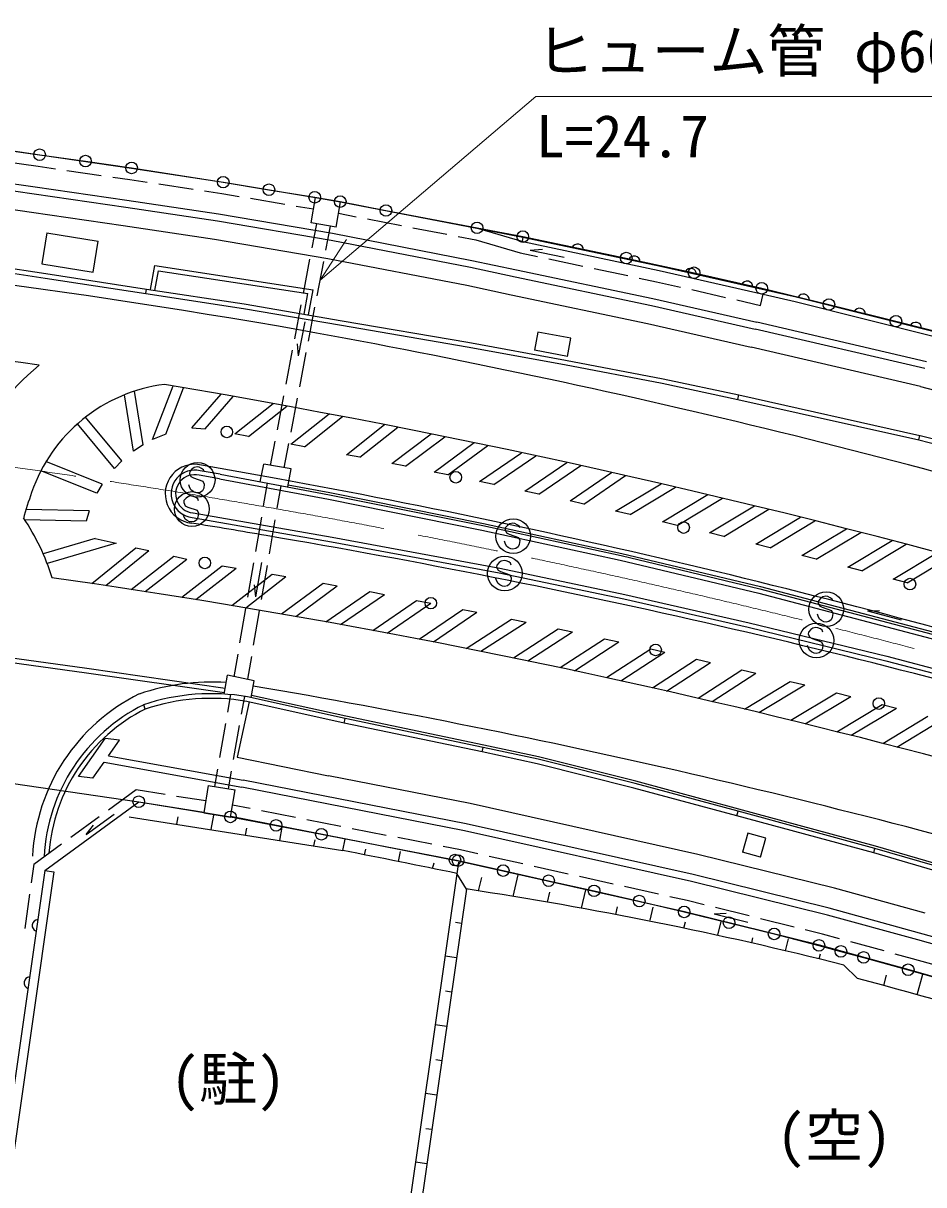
# Model space of a CAD drawing. Units: millimetres, scale not verified. Extents: x 40000 to 680000, y 20000 to 380000.
# Drawn here: x 372851 to 411760, y 287981 to 338163 of the extents above; entities that cross this region are included whole.
import ezdxf
from ezdxf.enums import TextEntityAlignment as Align

# ---------------------------------------------------------------- set-up
doc = ezdxf.new("R2010")
doc.units = ezdxf.units.MM
doc.header["$LTSCALE"] = 1000
doc.linetypes.add('CHAIN', pattern=[18.5, 12, -1.5, 3.5, -1.5])
for name, color, linetype, lineweight in [('M-BGD', 7, 'Continuous', 25), ('M-BMK', 2, 'CHAIN', 13), ('M-BMK-ROW', 30, 'Continuous', 25), ('M-STR-HTXT', 7, 'Continuous', 13), ('M-STR-STRC', 7, 'Continuous', 25), ('M-STR-STRD', 7, 'Continuous', 25)]:
    doc.layers.add(name, color=color, linetype=linetype, lineweight=lineweight)
doc.styles.add('ＭＳ ゴシック', font='')
doc.styles.get('ＭＳ ゴシック').set_extended_font_data('MS Gothic')

msp = doc.modelspace()

# ---------------------------------------------------------------- linework, layer by layer
at = {"layer": 'M-BGD'}
for p, q in [((369979, 333000), (373574, 332476)), ((371954, 332207), (373502, 331981)), ((373574, 332476), (377534, 331903)), ((373502, 331981), (374245, 331874)), ((374740, 331802), (376224, 331587)), ((377534, 331903), (381506, 331303)), ((369750, 331315), (373330, 330794)), ((369790, 331612), (373373, 331090)), ((376719, 331516), (377461, 331408)), ((377461, 331408), (378208, 331295)), ((378703, 331221), (380186, 330997)), ((381506, 331303), (385473, 330631)), ((373330, 330794), (377286, 330221)), ((373373, 331090), (377330, 330518)), ((380680, 330922), (381427, 330809)), ((381427, 330809), (382176, 330683)), ((369642, 330522), (373215, 330002)), ((377286, 330221), (381238, 329625)), ((377330, 330518), (381285, 329921)), ((382669, 330599), (384147, 330349)), ((384640, 330265), (385389, 330139)), ((385287, 329541), (385472, 330630)), ((385472, 330630), (386557, 330445)), ((386371, 329356), (386557, 330445)), ((386557, 330445), (392525, 329288)), ((373215, 330002), (377169, 329430)), ((381285, 329921), (386207, 329087)), ((386473, 329952), (387231, 329805)), ((387722, 329710), (389195, 329424)), ((377169, 329430), (381111, 328835)), ((381238, 329625), (386154, 328792)), ((386371, 329356), (385287, 329541)), ((385334, 328455), (385533, 329499)), ((385925, 328354), (386125, 329398)), ((389685, 329329), (391158, 329044)), ((392525, 329288), (394444, 328726)), ((392525, 329288), (394443, 328921)), ((373865, 329104), (373649, 327772)), ((373865, 329104), (376089, 328744)), ((375873, 327412), (376089, 328744)), ((381111, 328835), (386011, 328005)), ((386154, 328792), (392176, 327624)), ((386207, 329087), (392236, 327918)), ((391649, 328948), (392407, 328801)), ((392407, 328801), (394322, 328241)), ((394443, 328921), (394404, 328738)), ((394443, 328921), (400382, 327668)), ((394443, 328921), (400382, 327668)), ((394444, 328726), (400321, 327486)), ((394322, 328241), (395066, 328084)), ((394760, 328362), (395280, 328405)), ((394760, 328362), (396227, 328052)), ((370176, 327695), (373800, 327149)), ((370205, 327893), (373830, 327347)), ((373649, 327772), (375873, 327412)), ((378347, 326652), (378536, 327690)), ((378536, 327690), (385381, 326651)), ((384959, 326491), (385240, 327964)), ((385550, 326389), (385832, 327863)), ((386011, 328005), (392017, 326840)), ((392236, 327918), (394167, 327507)), ((395556, 327980), (397023, 327671)), ((373830, 327347), (378179, 326678)), ((378544, 326616), (378698, 327463)), ((378698, 327463), (385147, 326484)), ((392176, 327624), (394105, 327213)), ((394105, 327213), (399989, 325972)), ((394167, 327507), (400054, 326265)), ((397513, 327567), (398980, 327258)), ((400321, 327486), (404823, 326460)), ((400382, 327668), (406244, 326342)), ((400382, 327668), (406244, 326342)), ((373800, 327149), (378149, 326480)), ((392017, 326840), (393939, 326431)), ((399470, 327155), (400214, 326997)), ((400214, 326997), (401244, 326763)), ((378149, 326480), (378179, 326678)), ((378149, 326480), (382368, 325840)), ((378179, 326678), (382400, 326038)), ((384985, 325595), (385147, 326484)), ((385182, 325559), (385381, 326651)), ((393939, 326431), (399818, 325190)), ((400054, 326265), (404545, 325241)), ((401732, 326652), (403194, 326318)), ((403682, 326207), (404712, 325972)), ((404712, 325972), (404823, 326460)), ((404822, 326458), (406197, 326147)), ((406244, 326342), (412212, 324841)), ((382368, 325840), (386603, 325112)), ((382400, 326038), (386637, 325309)), ((384584, 324526), (384865, 326000)), ((385175, 324425), (385456, 325898)), ((399989, 325972), (404478, 324949)), ((406197, 326147), (412163, 324647)), ((384749, 323791), (385030, 325264)), ((386637, 325309), (392066, 324380)), ((399818, 325190), (404298, 324169)), ((411878, 323533), (404545, 325241)), ((386603, 325112), (392031, 324183)), ((395092, 324818), (394946, 324031)), ((396508, 324556), (395092, 324818)), ((411810, 323240), (404478, 324949)), ((384749, 323791), (384695, 324310)), ((392031, 324183), (396241, 323412)), ((392066, 324380), (396277, 323609)), ((396362, 323769), (396508, 324556)), ((384209, 322562), (384490, 324035)), ((384800, 322460), (385081, 323934)), ((396362, 323769), (394946, 324031)), ((411613, 322465), (404298, 324169)), ((396241, 323412), (400460, 322606)), ((396277, 323609), (400500, 322802)), ((400500, 322802), (403768, 322107)), ((400460, 322606), (403726, 321912)), ((411613, 322465), (419534, 320382)), ((383833, 320597), (384115, 322071)), ((384425, 320496), (384706, 321969)), ((403726, 321912), (403768, 322107)), ((403726, 321912), (411549, 320158)), ((403770, 322107), (411593, 320353)), ((411549, 320158), (411593, 320353)), ((411598, 320352), (415754, 319313)), ((383540, 319062), (383740, 320106)), ((384132, 318960), (384331, 320005)), ((411549, 320158), (415705, 319119)), ((383095, 318352), (383240, 319114)), ((384432, 318908), (383240, 319114)), ((384284, 318129), (384432, 318908)), ((383238, 317312), (383407, 318293)), ((383828, 317206), (383997, 318182)), ((384302, 318227), (386099, 317889)), ((386099, 317889), (392734, 316556)), ((382897, 315342), (383153, 316820)), ((383488, 315235), (383743, 316713)), ((392734, 316556), (398712, 315259)), ((398712, 315259), (404705, 313827)), ((382556, 313371), (382812, 314849)), ((382902, 313387), (383157, 314865)), ((383147, 313264), (383402, 314742)), ((382902, 313387), (382839, 313906)), ((404705, 313827), (412425, 311792)), ((382216, 311400), (382471, 312878)), ((382806, 311293), (383062, 312772)), ((409330, 312774), (409851, 312791)), ((409330, 312774), (410780, 312391)), ((368827, 311227), (375606, 310300)), ((368802, 311028), (375578, 310102)), ((381961, 309926), (382131, 310907)), ((382552, 309824), (382721, 310801)), ((375606, 310300), (381581, 309440)), ((375578, 310102), (381545, 309243)), ((381533, 309180), (381683, 309995)), ((382831, 309756), (381683, 309995)), ((382697, 309027), (382831, 309756)), ((381692, 308403), (381825, 309157)), ((386786, 308223), (382715, 309125)), ((378118, 308531), (378055, 308721)), ((382610, 308841), (382098, 306451)), ((382286, 308318), (382421, 309081)), ((386722, 307930), (382505, 308864)), ((386765, 308125), (382544, 309061)), ((386724, 307930), (386765, 308125)), ((392726, 306876), (386765, 308125)), ((392746, 306974), (386786, 308223)), ((381345, 306434), (381605, 307911)), ((381939, 306348), (382199, 307826)), ((392685, 306680), (386724, 307930)), ((375240, 305621), (376391, 307267)), ((377009, 307190), (376391, 307267)), ((376536, 306514), (377009, 307190)), ((392684, 306680), (392726, 306876)), ((395052, 306171), (392684, 306680)), ((395098, 306366), (392726, 306876)), ((395120, 306464), (392746, 306974)), ((375857, 305544), (376347, 306243)), ((376347, 306243), (382303, 305159)), ((376536, 306514), (382359, 305454)), ((382098, 306451), (386040, 305641)), ((399240, 305120), (395052, 306171)), ((399291, 305314), (395098, 306366)), ((399316, 305411), (395120, 306464)), ((375857, 305544), (375240, 305621)), ((381125, 305188), (381258, 305942)), ((381717, 305093), (381852, 305856)), ((392168, 304451), (386040, 305641)), ((380840, 305234), (380650, 304049)), ((380840, 305234), (382001, 305047)), ((391922, 303276), (382303, 305159)), ((391983, 303570), (382359, 305454)), ((403689, 303925), (399240, 305120)), ((403741, 304119), (399291, 305314)), ((403767, 304215), (399316, 305411)), ((376528, 304180), (377724, 305053)), ((377724, 305053), (378983, 304854)), ((379477, 304776), (380735, 304577)), ((381811, 303862), (382001, 305047)), ((373778, 301553), (377851, 304526)), ((377851, 304526), (380655, 304083)), ((382651, 304234), (381895, 304383)), ((384613, 303848), (383141, 304138)), ((402001, 302255), (392168, 304451)), ((403688, 303926), (403741, 304119)), ((409651, 302508), (403741, 304119)), ((409679, 302604), (403767, 304215)), ((374913, 303001), (376125, 303885)), ((375572, 303107), (376784, 303992)), ((377428, 303884), (386653, 302420)), ((379485, 303558), (379546, 303882)), ((380650, 304049), (381811, 303862)), ((380967, 303323), (381086, 303952)), ((391644, 301955), (381815, 303889)), ((386576, 303462), (385104, 303752)), ((409599, 302315), (403688, 303926)), ((375572, 303107), (375887, 303523)), ((382449, 303087), (382505, 303382)), ((383931, 302852), (384040, 303425)), ((388538, 303076), (387066, 303365)), ((401726, 301086), (391922, 303276)), ((401795, 301379), (391983, 303570)), ((404158, 303171), (403932, 302352)), ((404932, 302958), (404158, 303171)), ((373313, 301833), (374509, 302706)), ((385413, 302617), (385463, 302881)), ((386653, 302420), (386755, 302910)), ((390500, 302690), (389029, 302979)), ((404706, 302139), (404932, 302958)), ((414385, 301233), (409679, 302604)), ((387597, 302237), (387660, 302474)), ((389068, 301945), (389157, 302373)), ((391747, 302444), (390991, 302593)), ((392492, 302278), (391747, 302444)), ((394443, 301842), (392980, 302169)), ((407900, 300796), (402001, 302255)), ((404706, 302139), (403932, 302352)), ((409596, 302316), (409651, 302508)), ((414298, 300945), (409596, 302316)), ((414356, 301137), (409651, 302508)), ((373313, 301833), (373198, 301028)), ((391657, 301924), (387895, 275633)), ((390538, 301646), (390600, 301884)), ((401417, 299772), (391644, 301955)), ((396395, 301406), (394931, 301733)), ((373778, 301553), (370528, 278832)), ((373778, 301553), (370528, 278832)), ((374174, 301497), (370923, 278771)), ((373778, 301553), (374174, 301497)), ((391996, 300759), (391586, 301429)), ((392528, 300678), (392666, 301261)), ((394013, 300441), (394235, 301376)), ((398347, 300970), (396883, 301297)), ((407673, 299925), (401795, 301379)), ((391996, 300759), (388385, 275528)), ((395496, 300191), (395598, 300623)), ((396975, 299929), (397164, 300725)), ((400299, 300534), (398835, 300861)), ((407597, 299635), (401726, 301086)), ((411821, 299721), (407900, 300796)), ((373127, 300533), (372915, 299048)), ((401532, 300259), (400787, 300425)), ((402273, 300076), (401532, 300259)), ((398451, 299653), (398530, 299985)), ((399935, 299410), (400070, 299981)), ((407256, 298329), (401417, 299772)), ((402708, 299686), (403229, 299712)), ((402708, 299686), (404164, 299326)), ((404214, 299596), (402758, 299956)), ((411498, 298565), (407597, 299635)), ((411579, 298854), (407673, 299925)), ((391783, 299275), (391527, 299311)), ((401395, 299065), (401462, 299347)), ((402867, 298772), (403002, 299343)), ((406156, 299116), (404700, 299476)), ((404327, 298427), (404381, 298656)), ((405786, 298081), (405912, 298612)), ((407383, 298813), (406641, 298996)), ((408120, 298610), (407383, 298813)), ((417340, 297218), (411579, 298854)), ((411135, 297265), (407256, 298329)), ((410049, 298081), (408603, 298478)), ((417256, 296930), (411498, 298565)), ((391571, 297790), (391076, 297861)), ((407246, 297736), (407300, 297965)), ((411269, 297746), (410531, 297949)), ((412940, 297272), (411269, 297746)), ((408897, 296899), (408304, 297473)), ((416875, 295635), (411135, 297265)), ((411481, 296189), (411719, 297086)), ((410035, 296586), (410154, 297035)), ((391358, 296305), (391102, 296341)), ((391146, 294820), (390651, 294891)), ((390933, 293335), (390677, 293372)), ((390721, 291850), (390226, 291921)), ((390508, 290365), (390252, 290402)), ((390296, 288880), (389801, 288951))]:
    msp.add_line(p, q, dxfattribs=at)
for centre in [(381647, 320505), (391540, 318545), (401384, 316374), (380697, 314844), (411162, 313931), (390462, 313108), (400173, 311085), (409819, 308771)]:
    msp.add_circle(centre, 250, dxfattribs=at)
for centre, radius, start, end in [((396799, 328366), 256, 0.7656, 155.4048), ((399245, 327850), 256, 0.7656, 155.4048), ((401686, 327315), 256, 359.9305, 154.5698), ((404124, 326763), 256, 359.9305, 154.5698), ((406560, 326204), 256, 358.5646, 153.2038), ((408984, 325594), 256, 358.5646, 153.2038), ((411409, 324985), 256, 358.5646, 153.2038), ((380969, 300040), 9157, 80.0981, 108.5608), ((381544, 301741), 7804, 116.5604, 176.9726), ((380969, 300040), 8957, 80.1269, 108.5608), ((381544, 301741), 7604, 116.5604, 175.7346), ((324895, -17676), 326000, 78.19538, 79.0798), ((366026, 129804), 172917, 75.84785, 81.36248), ((373495, 299181), 256, 94.5403, 249.1796), ((373141, 296706), 256, 94.5403, 249.1796), ((-2780089, -11316511), 12043294, 74.55883, 74.64532)]:
    msp.add_arc(centre, radius, start, end, dxfattribs=at)
at = {"layer": 'M-BMK'}
msp.add_arc((324895, -17677), 340000, 54.28853, 91.50122, dxfattribs=at)
at = {"layer": 'M-BMK-ROW'}
for p, q in [((371573, 332762), (373559, 332483)), ((373559, 332483), (375541, 332207)), ((375541, 332207), (377534, 331912)), ((377534, 331912), (381492, 331297)), ((381492, 331297), (383468, 330972)), ((383468, 330972), (385445, 330643)), ((385445, 330643), (386547, 330454)), ((386547, 330454), (388524, 330072)), ((388524, 330072), (392458, 329323)), ((392458, 329323), (394434, 328942)), ((394434, 328942), (398908, 328016)), ((398908, 328016), (401835, 327382)), ((401835, 327382), (404758, 326710)), ((404758, 326710), (407663, 326012)), ((407663, 326012), (410560, 325289)), ((410560, 325289), (413477, 324554)), ((364317, 306496), (377841, 304529)), ((377841, 304529), (381802, 303874)), ((381802, 303874), (383775, 303507)), ((383775, 303507), (385734, 303122)), ((385734, 303122), (391639, 301986)), ((391639, 301986), (393590, 301554)), ((393590, 301554), (395553, 301116)), ((395553, 301116), (397512, 300678)), ((397512, 300678), (399467, 300239)), ((399467, 300239), (401408, 299767)), ((401408, 299767), (403348, 299303)), ((403348, 299303), (405293, 298817)), ((405293, 298817), (407231, 298322)), ((407231, 298322), (408180, 298063)), ((408180, 298063), (409161, 297806)), ((409161, 297806), (411088, 297271)), ((411088, 297271), (414939, 296180))]:
    msp.add_line(p, q, dxfattribs=at)
for centre in [(373559, 332483), (375541, 332207), (377534, 331912), (381492, 331297), (383468, 330972), (385445, 330643), (386547, 330454), (388524, 330072), (392458, 329323), (394434, 328942), (398908, 328016), (401835, 327382), (404758, 326710), (407663, 326012), (410560, 325289), (377841, 304529), (381802, 303874), (383775, 303507), (385734, 303122), (391506, 302009), (391639, 301986), (393590, 301554), (395553, 301116), (397512, 300678), (399467, 300239), (401408, 299767), (403348, 299303), (405293, 298817), (407231, 298322), (408180, 298063), (409161, 297806), (411088, 297271)]:
    msp.add_circle(centre, 250, dxfattribs=at)
at = {"layer": 'M-STR-HTXT'}
msp.add_line((385680, 327069), (386814, 328822), dxfattribs=at)
msp.add_lwpolyline([(385680, 327069), (395000, 335000), (415000, 335000)], dxfattribs=at)
at = {"layer": 'M-STR-STRC'}
for p, q in [((378028, 319950), (377653, 322263)), ((378439, 320173), (379330, 322492)), ((379013, 320413), (379782, 322415)), ((377616, 319677), (377222, 322106)), ((380137, 320678), (381406, 322133)), ((380706, 320646), (381924, 322042)), ((381990, 320418), (383655, 321731)), ((382582, 320311), (384245, 321623)), ((384409, 319977), (386066, 321283)), ((384997, 319867), (386652, 321172)), ((376790, 318932), (375197, 320858)), ((377107, 319255), (375544, 321144)), ((380137, 320678), (380706, 320646)), ((386812, 319522), (388460, 320822)), ((387395, 319409), (389041, 320708)), ((379013, 320413), (378439, 320173)), ((382582, 320311), (381990, 320418)), ((388771, 319139), (390482, 320420)), ((389364, 319021), (391073, 320300)), ((378028, 319950), (377616, 319677)), ((384997, 319867), (384409, 319977)), ((390607, 318770), (392330, 320042)), ((391200, 318649), (392921, 319918)), ((376266, 318251), (373834, 319222)), ((377107, 319255), (376790, 318932)), ((387395, 319409), (386812, 319522)), ((392570, 318365), (394386, 319609)), ((393179, 318237), (394993, 319479)), ((394529, 317949), (396337, 319187)), ((376035, 317859), (373612, 318826)), ((380044, 318797), (380032, 318712)), ((380032, 318712), (380096, 318575)), ((380140, 318901), (380044, 318797)), ((380238, 318971), (380140, 318901)), ((380363, 318996), (380238, 318971)), ((380450, 318984), (380363, 318996)), ((380558, 318930), (380450, 318984)), ((383776, 318488), (380551, 319075)), ((380640, 318874), (380558, 318930)), ((380666, 318790), (380640, 318874)), ((389364, 319021), (388771, 319139)), ((391200, 318649), (390607, 318770)), ((395134, 317818), (396939, 319055)), ((396475, 317525), (398275, 318757)), ((376266, 318251), (376035, 317859)), ((380034, 318131), (380005, 318213)), ((380096, 318575), (380210, 318520)), ((380210, 318520), (380609, 318379)), ((380609, 318379), (380669, 318250)), ((380669, 318250), (380647, 318079)), ((393179, 318237), (392570, 318365)), ((397077, 317391), (398874, 318622)), ((398440, 317085), (400410, 318270)), ((379991, 317713), (379892, 317643)), ((380115, 317738), (379991, 317713)), ((380098, 317997), (380034, 318131)), ((380175, 317942), (380098, 317997)), ((380202, 317726), (380115, 317738)), ((380285, 317886), (380175, 317942)), ((380310, 317672), (380202, 317726)), ((380375, 317874), (380285, 317886)), ((380393, 317616), (380310, 317672)), ((380501, 317895), (380375, 317874)), ((380594, 317967), (380501, 317895)), ((380647, 318079), (380594, 317967)), ((395134, 317818), (394529, 317949)), ((399073, 316941), (401040, 318124)), ((400475, 316617), (402434, 317796)), ((375698, 317094), (372975, 317160)), ((379796, 317539), (379784, 317454)), ((379784, 317454), (379849, 317317)), ((379892, 317643), (379796, 317539)), ((379849, 317317), (379962, 317262)), ((379962, 317262), (380361, 317121)), ((380419, 317532), (380393, 317616)), ((397077, 317391), (396475, 317525)), ((401104, 316470), (403060, 317647)), ((402496, 316141), (404445, 317313)), ((403120, 315991), (405066, 317162)), ((375563, 316647), (372916, 316711)), ((375698, 317094), (375563, 316647)), ((379787, 316873), (379757, 316955)), ((379850, 316740), (379787, 316873)), ((379927, 316685), (379850, 316740)), ((380037, 316628), (379927, 316685)), ((380346, 316710), (380253, 316637)), ((380400, 316821), (380346, 316710)), ((380361, 317121), (380422, 316992)), ((380422, 316992), (380400, 316821)), ((399073, 316941), (398440, 317085)), ((404503, 315656), (406441, 316822)), ((405122, 315504), (407057, 316668)), ((380127, 316616), (380037, 316628)), ((380253, 316637), (380127, 316616)), ((393679, 316365), (393667, 316280)), ((393667, 316280), (393731, 316143)), ((393775, 316469), (393679, 316365)), ((393874, 316539), (393775, 316469)), ((393998, 316564), (393874, 316539)), ((394085, 316552), (393998, 316564)), ((394193, 316498), (394085, 316552)), ((394276, 316442), (394193, 316498)), ((394301, 316358), (394276, 316442)), ((401104, 316470), (400475, 316617)), ((406495, 315162), (408423, 316322)), ((407110, 315007), (409035, 316165)), ((375964, 315902), (373716, 315234)), ((376860, 315698), (373888, 314816)), ((375964, 315902), (376860, 315698)), ((393670, 315699), (393640, 315781)), ((393733, 315566), (393670, 315699)), ((393731, 316143), (393845, 316088)), ((393845, 316088), (394244, 315947)), ((394282, 315647), (394229, 315535)), ((394244, 315947), (394304, 315818)), ((394304, 315818), (394282, 315647)), ((403120, 315991), (402496, 316141)), ((405122, 315504), (404503, 315656)), ((408473, 314660), (410391, 315814)), ((409085, 314503), (410999, 315654)), ((375814, 313957), (377719, 315503)), ((376417, 313867), (378277, 315377)), ((377719, 315503), (378277, 315377)), ((393810, 315510), (393733, 315566)), ((393920, 315454), (393810, 315510)), ((394010, 315442), (393920, 315454)), ((394136, 315463), (394010, 315442)), ((394229, 315535), (394136, 315463)), ((407110, 315007), (406495, 315162)), ((410438, 314150), (412346, 315298)), ((377508, 313702), (379351, 315133)), ((378121, 313608), (379918, 315004)), ((379351, 315133), (379918, 315004)), ((379708, 313372), (381441, 314719)), ((381441, 314719), (382047, 314620)), ((393312, 314755), (393300, 314669)), ((393300, 314669), (393364, 314533)), ((393408, 314859), (393312, 314755)), ((393506, 314929), (393408, 314859)), ((393631, 314954), (393506, 314929)), ((393718, 314942), (393631, 314954)), ((393826, 314887), (393718, 314942)), ((393909, 314832), (393826, 314887)), ((393934, 314748), (393909, 314832)), ((409085, 314503), (408473, 314660)), ((411045, 313990), (412950, 315136)), ((380311, 313271), (382047, 314620)), ((381861, 313006), (383600, 314357)), ((382464, 312905), (384200, 314253)), ((383600, 314357), (384200, 314253)), ((393302, 314088), (393273, 314171)), ((393364, 314533), (393478, 314478)), ((393478, 314478), (393877, 314337)), ((393877, 314337), (393937, 314208)), ((393937, 314208), (393915, 314037)), ((411045, 313990), (410438, 314150)), ((384014, 312640), (385808, 313971)), ((384625, 312533), (386416, 313862)), ((385808, 313971), (386416, 313862)), ((393366, 313955), (393302, 314088)), ((393443, 313900), (393366, 313955)), ((393553, 313844), (393443, 313900)), ((393643, 313831), (393553, 313844)), ((393769, 313853), (393643, 313831)), ((393862, 313925), (393769, 313853)), ((393915, 314037), (393862, 313925)), ((385932, 312301), (387830, 313605)), ((386561, 312187), (388456, 313489)), ((387830, 313605), (388456, 313489)), ((387955, 311931), (389842, 313227)), ((389842, 313227), (390463, 313108)), ((407205, 313210), (407193, 313125)), ((407301, 313314), (407205, 313210)), ((407400, 313384), (407301, 313314)), ((407524, 313409), (407400, 313384)), ((407611, 313397), (407524, 313409)), ((407719, 313343), (407611, 313397)), ((407802, 313287), (407719, 313343)), ((407827, 313204), (407802, 313287)), ((388580, 311815), (390463, 313108)), ((389963, 311551), (391839, 312840)), ((390583, 311431), (392456, 312718)), ((391839, 312840), (392456, 312718)), ((407193, 313125), (407258, 312988)), ((407258, 312988), (407371, 312933)), ((407371, 312933), (407770, 312793)), ((407770, 312793), (407830, 312663)), ((407830, 312663), (407808, 312493)), ((391994, 311154), (393945, 312417)), ((392627, 311027), (394574, 312288)), ((393945, 312417), (394574, 312288)), ((407196, 312544), (407166, 312626)), ((407259, 312411), (407196, 312544)), ((407336, 312356), (407259, 312411)), ((407446, 312300), (407336, 312356)), ((407536, 312287), (407446, 312300)), ((407662, 312309), (407536, 312287)), ((407755, 312381), (407662, 312309)), ((407808, 312493), (407755, 312381)), ((394027, 310743), (395966, 311999)), ((394655, 310613), (396590, 311867)), ((395966, 311999), (396590, 311867)), ((406779, 311860), (406767, 311775)), ((406767, 311775), (406831, 311639)), ((406875, 311965), (406779, 311860)), ((406831, 311639), (406945, 311584)), ((406973, 312034), (406875, 311965)), ((407098, 312060), (406973, 312034)), ((407185, 312047), (407098, 312060)), ((407293, 311993), (407185, 312047)), ((407375, 311937), (407293, 311993)), ((407401, 311854), (407375, 311937)), ((396045, 310322), (397972, 311570)), ((396668, 310189), (398591, 311435)), ((397972, 311570), (398591, 311435)), ((398047, 309891), (399962, 311132)), ((399962, 311132), (400577, 310994)), ((406769, 311194), (406740, 311277)), ((406833, 311061), (406769, 311194)), ((406945, 311584), (407344, 311443)), ((407382, 311143), (407329, 311031)), ((407344, 311443), (407404, 311313)), ((407404, 311313), (407382, 311143)), ((398665, 309755), (400577, 310994)), ((400034, 309451), (401938, 310684)), ((401938, 310684), (402549, 310543)), ((406910, 311006), (406833, 311061)), ((407020, 310950), (406910, 311006)), ((407110, 310937), (407020, 310950)), ((407236, 310959), (407110, 310937)), ((407329, 311031), (407236, 310959)), ((400648, 309312), (402549, 310543)), ((402007, 309001), (403900, 310226)), ((403900, 310226), (404506, 310083)), ((402616, 308859), (404506, 310083)), ((404010, 308531), (405994, 309724)), ((405994, 309724), (406615, 309573)), ((404635, 308382), (406615, 309573)), ((406018, 308047), (407989, 309233)), ((407989, 309233), (408605, 309078)), ((406638, 307894), (408605, 309078)), ((408010, 307553), (409969, 308732)), ((409969, 308732), (410580, 308574)), ((408625, 307398), (410580, 308574)), ((409987, 307050), (411934, 308222)), ((410597, 306892), (412541, 308062))]:
    msp.add_line(p, q, dxfattribs=at)
for centre in [(380387, 318432), (380140, 317175), (394022, 316001), (393655, 314390), (407549, 312846), (407122, 311496)]:
    msp.add_circle(centre, 750, dxfattribs=at)
for centre, radius, start, end in [((324857, -17637), 347750, 80.05754, 91.01115), ((324030, -27614), 354476, 81.97057, 90.29268), ((323055, -16045), 346500, 72.95603, 79.71875), ((379829, 315610), 10000, 128.9454, 158.6264), ((379830, 315610), 7000, 97.1694, 161.0084), ((318415, -36424), 364048, 66.63778, 80.42723), ((380262, 317832), 1276, 76.9056, 263.8388), ((323055, -16045), 340000, 72.94913, 79.71227), ((393068, 311054), 21000, 161.0084, 164.2397), ((364555, 311226), 10000, 17.3342, 33.7917), ((359373, 182324), 135834, 79.83541, 81.21245), ((326675, -19218), 340000, 73.68683, 80.40531), ((327445, -13359), 330870, 71.50428, 81.89747), ((380969, 300040), 9657, 86.1124, 108.7678), ((381544, 301741), 8304, 116.3187, 176.9726), ((326675, -19218), 333500, 73.69404, 80.31339)]:
    msp.add_arc(centre, radius, start, end, dxfattribs=at)
at = {"layer": 'M-STR-STRD'}
for p, q in [((381364, 318677), (380494, 318832)), ((381364, 318677), (386080, 317791)), ((381327, 318481), (380449, 318637)), ((381327, 318481), (386042, 317595)), ((386080, 317791), (392713, 316458)), ((386042, 317595), (392672, 316263)), ((380152, 316812), (386169, 315764)), ((380186, 317009), (386205, 315961)), ((392672, 316263), (398645, 314966)), ((392713, 316458), (398690, 315161)), ((386169, 315764), (393408, 314424)), ((386205, 315961), (393447, 314621)), ((398690, 315161), (404681, 313730)), ((398645, 314966), (404632, 313536)), ((393408, 314424), (398804, 313290)), ((393447, 314621), (398847, 313486)), ((404681, 313730), (412399, 311695)), ((398804, 313290), (404174, 312065)), ((398847, 313486), (404220, 312260)), ((404632, 313536), (412346, 311503)), ((404220, 312260), (410164, 310817)), ((404174, 312065), (410115, 310623)), ((410164, 310817), (415106, 309510)), ((410115, 310623), (415054, 309317))]:
    msp.add_line(p, q, dxfattribs=at)
for radius in [1026, 826]:
    msp.add_arc((380262, 317832), radius, 76.9056, 263.8388, dxfattribs=at)

# ---------------------------------------------------------------- texts
at = {"layer": 'M-BGD', "style": 'ＭＳ ゴシック'}
for s, p in [('(駐)', (379206, 291087)), ('(空)', (405393, 288637))]:
    msp.add_text(s, height=1833, dxfattribs=at).set_placement(p, align=Align.BOTTOM_LEFT)
at = {"layer": 'M-STR-HTXT', "style": 'ＭＳ ゴシック'}
for s, p in [('ヒューム管 φ600', (395000, 335500)), ('L=24.7', (395000, 331821))]:
    msp.add_text(s, height=1833, dxfattribs=at).set_placement(p, align=Align.BOTTOM_LEFT)

doc.saveas('drawing.dxf')
